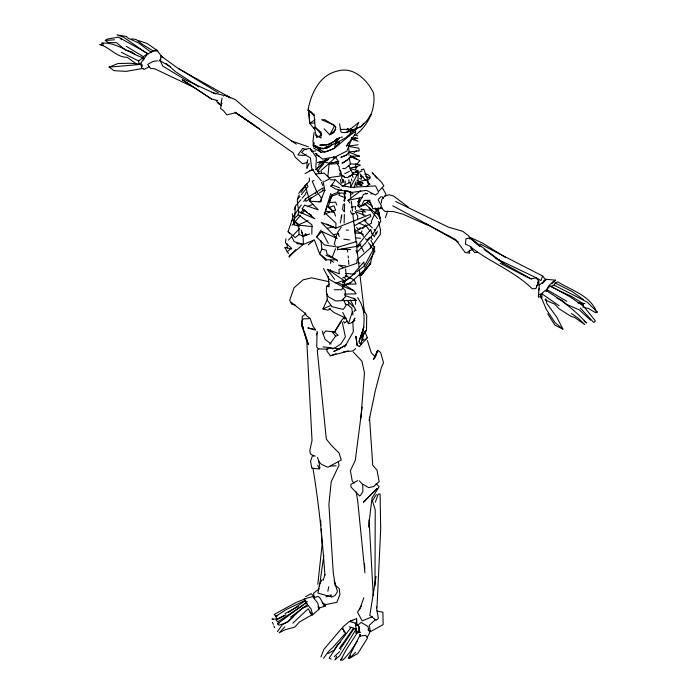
<?xml version="1.0" encoding="UTF-8"?>
<svg xmlns="http://www.w3.org/2000/svg" width="697" height="697" viewBox="0 0 697 697"><rect width="100%" height="100%" fill="white"/><g stroke="black" fill="none" stroke-linecap="round" stroke-linejoin="round"><path stroke-width="1.05" d="M306.959 168.709L306.985 162.959L307.813 159.735M311.838 234.157L311.942 224.8L298.142 214.563C299.989 208.142 294.692 200.597 299.318 194.951M375.003 585.889L375.213 509.812L372.425 500.716L376.371 494.504M330.535 271.717L330.57 269.643M330.674 263.414L330.726 260.295L333.549 262.238M358.04 180.079L358.188 172.708L362.022 170.931M551.919 283.653L555.587 280.185L546.439 279.297L539.269 285.082L538.372 297.183L541.038 296.486M317.074 331.188L316.708 347.028L318.477 348.892L327.668 349.136M344.126 223.066L344.353 214.432M344.431 211.191L344.632 203.629M344.684 201.468L344.963 190.673M345.102 185.271L345.215 180.95M329.672 283.975L326.553 286.362L326.335 291.938L328.078 296.556L335.736 300.973L341.53 300.712L345.329 296.87L345.294 290.675L342.854 287.765M355.453 304.371L355.575 301.191M334.673 279.436L327.233 269.303L339.291 273.825L338.96 269.451L356.768 263.344L357.03 259.842L370.647 247.836L370.76 244.943M583.075 307.394L583.241 303.648L571.026 296.147L551.623 287.112M355.906 633.32L356.054 630.21M376.955 607.967L380.684 529.232L380.109 494.042L378.157 494.121L375.334 502.232M357.535 219.747L357.77 215.939L355.104 211.627L365.132 215.399M312.552 226.595L299.849 225.288L298.752 226.351L294.099 224.809L295.441 206.146L300.808 199.786M319.383 192.938L322.964 190.682L323.181 187.85L316.987 191.71M360.898 418.043L364.479 372.878L361.943 361.246L353.257 351.968M359.669 343.272L361.107 344.24C363.32 327.729 368.042 312.404 357.535 297.558M348.857 155.056L349.119 152.207L359.582 156.285L349.85 156.041M355.331 209.483L355.609 206.46M285.892 238.81L285.517 242.783L291.755 248.411M327.825 176.655L329.184 163.359L334.029 158.611L336.729 157.252M317.806 584.26L322.049 545.159L321.151 528.927M368.53 527.098L372.006 498.102L379.159 486.663L376.005 483.762M381.32 203.097L381.773 199.455L384.831 196.101L389.24 194.751L393.674 196.084L408.32 207.122M295.85 249.517L289.316 256.932L289.551 255.102M362.152 407.065L355.278 460.395L350.391 470.71L352.307 481.357L354.416 483.038M314.112 132.465L312.953 141.221L313.728 145.525L319.827 149.045L322.903 147.973M352.821 620.487L350.303 620.922L356.576 618.683L356.42 625.157M221.489 102.381L220.653 108.593L223.554 110.779L226.847 114.892L235.508 112.775L259.911 128.945M319.479 586.299L323.826 555.396M343.316 204.238L342.575 209.327L344.388 211.888M355.688 232.484L355.906 231.09L371.466 223.214L371.388 221.306L376.955 209.083L378.262 207.959M376.058 576.341L369.811 615.373L376.197 620.269L378.332 618.474L376.336 606.599M334.577 181.229L334.9 179.312L342.375 185.986L352.011 187.293L375.596 185.907L378.114 191.283M354.616 129.625L355.618 131.28L355.156 134.024L346.496 146.204L348.587 142.754M358.537 632.937L359.356 628.041M314.059 143.582L313.728 145.525L323.042 148.844L335.161 143.416L339.605 137.614L329.55 144.384L319.723 145.133L326.562 145.089L334.665 141.23L336.965 138.337M340.667 649.883L341.513 645.126M322.999 180.932L324.819 190.194L321.639 198.392L320.951 201.938L309.756 201.18L305.173 185.184L305.556 187.144M327.851 591.222L328.757 586.769M340.267 223.014L341.739 215.948M369.07 420.613L375.204 391.156L381.416 367.354L383.542 362.893L380.658 352.525L377.696 350.303L373.505 359.312L374.829 357.788M362.527 339.509L363.677 334.072L366.491 330.117L366.718 315.323L362.309 307.15M222.125 98.05L221.054 103.095L222.16 103.269M314.756 129.598L309.721 123.256L308.876 111.572L307.987 110.196C311.01 93.642 319.548 74.806 337.662 71.033C353.318 66.25 367.319 79.867 373.487 92.98C376.075 108.41 368.53 124.615 356.559 134.286M163.081 57.398L161.094 56.039L160.005 60.665L170.173 66.59M345.503 304.284L347.402 304.545L351.811 308.091L352.29 311.96L348.439 323.643L350.513 323.225L354.773 320.681M341.077 217.551L341.826 214.702M336.634 235.211L334.307 243.985L335.292 245.405M321.639 197.286L320.664 200.928L318.747 201.764M314.007 142.58L312.918 145.464L324.61 152.216L334.281 148.426L335.788 142.894L339.666 142.266L334.281 148.426L327.276 151.293L321.117 152.355L313.903 148.191L313.31 143.233M330.726 193.6L324.244 214.85M345.869 193.226L339.631 193.078L338.977 195.273L344.893 197.591M354.111 187.711L355.897 181.751M323.173 580.348L324.985 574.389M361.978 230.785L361.194 233.364L363.686 236.414M338.768 191.954L331.99 194.707L328.365 206.216L334.194 212.402L335.588 216.087M554.237 285.718L555.108 282.999L557.739 281.823C571.122 290.266 588.224 294.674 595.769 309.869M359.051 341.495L363.825 327.032L359.051 341.495L361.107 344.24M538.52 290.64L539.138 288.732M375.805 356.071L377.696 350.303L375.117 356.89M289.83 233.478L288.079 231.7L293.01 216.967L301.331 204.901M385.397 217.717L387.637 211.069M306.192 192.189L305.495 194.228L302.141 198.201M376.302 234.262L377.399 231.116M376.005 232.249L374.42 236.797L371.902 233.512M294.265 209.44L295.441 206.146M359.46 609.858L363.869 597.73M311.054 197.669L309.756 201.18L318.276 209.858L304.659 205.127L302.167 208.734L314.817 218.727L298.534 211.574M336.808 205.04L335.527 202.104L328.949 202.618L331.99 194.707M332.234 257.237L335.536 248.716M360.027 201.921L358.119 201.886L359.608 198.061M356.977 246.355L356.62 241.467L338.263 247.156L337.252 249.726L356.977 246.355L370.778 229.479L372.032 233.634M320.925 656.923L323.948 649.282L341.896 628.163L345.703 632.946L333.218 647.104L328.487 651.529L323.556 658.308M352.09 137.997L346.914 151.022L335.597 156.747L322.624 159.151L315.183 153.349L317.135 154.063M315.488 193.461L316.49 191.109L312.221 181.264L314.007 180.523M328.949 202.618L331.049 197.748M354.529 231.23L355.261 229.531M338.385 162.575L337.618 164.318L339.3 167.045L339.212 169.815L341.33 172.333M315.271 456.082L312.578 455.481L310.513 461.196L311.855 468.384L319.444 468.881L319.906 467.826L318.668 460.726M370.046 200.248L364.183 200.422L361.307 206.181L369.576 200.753L372.86 208.717L379.351 208.734L382.557 207.959M307.246 167.559L309.189 163.307M330.352 308.745L327.912 310.174L322.955 308.928L327.477 299.039M336.642 656.147L334.882 659.954L339.605 655.894L356.097 629.173L354.52 629.016M320.977 240.648L321.848 249.212L319.67 253.856L326.135 260.669M357.178 641.345L350.382 651.547L345.233 657.741L342.628 660.111L340.694 660.007L346.557 649.238L358.075 631.534L360.724 632.336M348.378 658.151L359.469 636.161L365.725 635.316L367.45 638.121L357.831 653.498L349.615 658.177L348.378 658.151L350.46 655.816M370.813 262.865L361.22 275.594L370.813 262.865L359.861 275.559L370.02 264.494L374.533 248.088L373.618 250.153L368.504 242.713M373.514 249.282L374.751 246.799L364.374 265.975L356.864 271.769M545.917 291.337L548.591 285.988L552.791 281.884L555.587 280.185M375.021 250.929L364.914 268.031L364.975 269.338L349.99 283.287L342.654 284.846L337.845 282.755M354.059 319.818L354.956 318.05L352.839 322.119L353.344 331.65L344.649 347.106M358.119 201.886L359.173 199.839M358.188 172.708L350.652 187.136L350.652 182.056L342.183 186.256M364.374 265.975L363.851 262.002L349.938 277.972L342.68 282.721L343.865 280.455L328.182 269.695M347.08 130.043L347.925 128.483M343.673 200.762L345.503 197.408M354.242 311.507L355.235 309.677M367.354 637.041L369.706 632.806L367.868 626.42L361.159 622.386L358.249 624.861L359.521 632.127M322.145 579.59L319.453 584.33L317.989 593.077L330.169 596.623L331.441 594.968M323.094 334.151L325.734 330.936L334.543 331.999L340.476 322.005M355.487 169.301L356.394 167.794M356.089 250.545L356.664 252.889L371.17 236.788L380.85 221.149L379.63 218.318M303.744 236.483L305.443 233.695L306.671 235.037M316.316 334.908L317.44 333.096M361.543 605.702L357.544 612.14L362.135 620.914L372.468 616.671M318.616 165.023L319.392 163.795L326.205 160.789M298.778 193.444L300.494 190.769L309.424 181.046L309.294 177.97M342.332 181.394L343.49 179.573M338.263 247.156L324.445 244.935L316.647 236.936L321.056 230.062M331.955 331.572L334.543 331.999L341.251 321.578M361.691 337.583L366.491 330.117L362.649 334.769M328.479 145.847L326.91 148.217L324.793 148.043M342.183 646.302L353.736 628.938M378.393 191.675L383.855 185.803L381.52 182.205L372.154 172.734L373.461 174.267M301.017 192.416L306.706 183.964L307.978 186.561L301.331 194.611M318.259 349.066L317.266 350.521L326.344 439.145L331.423 445.409L339.099 453.015L341.234 460.055L327.895 467.26L321.674 464.455L319.148 462.076L317.466 457.31M303.7 201.45L305.486 198.863L315.218 192.808M339.334 648.68L353.527 628.267M277.441 631.648L282.233 624.791L288.305 621.158L302.498 608.002M341.234 227.266L337.575 232.467L339.273 236.51M370.647 247.836L380.353 234.314L380.423 229.74L378.602 221.402M329.751 344.266L335.614 336.137L338.167 335.414L334.543 331.999M364.871 331.676L367.345 337.548L359.234 346.636M314.504 128.422L313.833 127.385L315.262 127.368L321.674 134.765L316.699 137.649L314.504 128.422L315.262 127.368L313.938 113.89M350.974 627.518L338.036 644.69L329.15 658.151L331.232 659.127M537.448 282.599L538.737 280.908L536.15 278.042L530.217 278.748L500.106 263.205M378.488 192.738L375.413 195.082L366.535 190.403L351.697 192.433L335.614 189.018L330.84 186.125L333.959 182.048M340.694 660.007L341.983 658.334M362.771 228.538L365.664 224.826M384.805 196.179L386.086 194.533L382.461 187.885M346.688 154.987L341.007 157.261L346.688 154.987L349.11 151.902L348.43 146.422L358.833 148.156L359.216 150.9L349.11 151.902M379.351 208.734L381.512 206.016L378.419 200.344M341.016 321.09L343.996 317.405M365.428 339.892L367.345 337.548M297.34 199.447L299.998 196.223M363.834 123.343L361.151 126.575L345.642 132.63M369.21 116.878L371.222 114.456L366.997 120.555L361.151 126.575L356.611 128.265M317.353 171.244L323.556 163.934M292.052 225.227L300.503 215.373M301.914 213.735L304.023 211.269M381.059 196.528L378.262 199.447M284.899 626.734L279.209 632.824L285.178 629.679L294.674 627.169L299.475 621.959L311.89 614.876L308.24 608.734L292.784 623.223M357.796 247.243L360.959 243.872M316.647 236.936L321.822 231.448L337.104 238.513L321.125 222.369L335.806 228.154L370.22 214.397L370.804 216.479L354.651 225.697L353.257 221.228M542.196 283.67L546.439 279.297M288.445 240.073L291.424 237.015M292.923 235.481L299.632 228.59M360.366 227.562L358.345 229.627L356.681 227.379M546.927 291.52L546.692 289.516L550.273 285.866L569.85 296.678L583.703 306.358L595.412 320.916L593.809 322.528L580.287 308.083M158.838 61.205L160.981 59.027M349.615 658.177L355.636 652.27M369.698 237.416L366.805 240.23L365.559 238.705M291.808 221.019L298.664 214.458M300.189 213.003L303.997 209.353M355.836 272.875L354.459 274.191L345.337 273.451M287.521 622.255L293.733 616.444M334.255 656.661L339.709 651.564M375.805 619.311L369.227 625.418L370.49 631.639L383.141 624.625L382.888 612.184L376.911 611.077M332.513 144.166L329.359 147.076L325.969 146.893M335.666 141.256L339.605 137.614M362.579 340.572L364.122 339.16M542.005 297.541L541.674 293.664L545.507 290.196C560.44 299.335 574.737 309.843 586.43 322.972L584.077 320.995M309.764 612.193L312.604 614.824L319.226 608.943L317.754 603.14L312.7 596.571L304.301 598.932L304.955 601.816M335.788 129.529L329.777 134.835L324.122 128.814M334.281 148.426L349.241 135.828L355.618 131.28M308.152 244.952L313.807 240.125M287.033 251.861L291.085 248.437M325.499 161.373L315.689 169.598L324.811 162.079M347.367 160.049L341.913 163.054L343.49 162.802L350.007 157.836M346.975 136.49L356.672 128.492L354.939 130.304L344.283 132.665L341.016 132.16L339.561 123.787M327.302 160.022L328.967 158.663M350.295 129.259L358.842 122.341L354.939 130.304L350.295 129.259L340.084 129.424M294.099 224.809L293.463 220.052L298.752 226.351L299.048 234.497L295.267 237.564L288.079 231.7M337.566 261.305L336.843 259.85L326.963 259.824L319.67 253.856L314.382 239.951L303.352 244.429L289.028 256.139L289.316 256.932M319.182 588.765L313.589 593.225L314.234 598.165M286.572 622.587L278.974 625.253L277.545 623.832L307.403 601.624M342.68 282.721L350.19 276.927M352.691 274.993L354.364 273.703M349.972 203.062L347.995 200.396L360.724 190.76M365.812 186.909L369.21 184.339L363.747 168.935L361.02 169.841M335.144 144.401L339.108 141.413L349.241 135.828L350.452 133.301L350.434 128.649M340.328 642.547L337.766 644.464L333.837 650.301L328.095 653.542M290.518 617.22L307.403 604.595M121.391 52.31L138.625 60.961L142.929 57.773L143.294 59.829M305.417 314.086L302.219 316.447L302.045 326.562L308.431 344.606L304.537 332.269M347.036 321.134L344.396 323.042L343.656 321.343M135.131 54.54L131.864 51.918L125.66 50.149L116.486 42.648L108.209 42.5L105.282 40.478L107.251 39.076L118.412 37.15L147.895 53.556L143.329 56.64L143.8 59.707M285.831 614.78L277.145 619.11L275.559 616.505L286.153 609.579L305.364 600.309M288.384 612.506L305.966 600.187M354.024 152.495L356.733 150.683M333.671 348.683L340.877 343.987L345.407 336.869L342.288 322.493M303.195 605.205L277.589 621.951L276.134 620.095L284.768 615.46M304.972 604.046L306.741 602.888M307.987 110.196L311.515 112.034L314.016 115.388L308.527 110.204L309.721 123.256L315.096 119.771M306.027 154.342L304.197 155.492L297.898 154.943L302.716 148.409L305.939 149.315M317.588 194.062L305.957 201.389L305.486 198.863M339.544 348.918L346.139 344.849L333.793 351.497L339.544 348.918L330.169 347.855L326.91 349.162L326.945 351.183L330.404 355.784L347.376 351.375L352.473 351.061L355.653 348.666M536.289 286.023L538.99 284.376L538.737 280.908L535.967 288.541L532.238 288.802C514.02 270.715 488.893 261.95 469.273 245.814L468.584 245.544M323.486 268.545L329.184 279.314L342.689 286.842L350.704 282.285M357.683 480.582L350.818 484.415L351.018 487.107L359.582 495.933L360.828 494.975L362.893 491.437L362.658 484.398L359.225 480.817M330.84 186.125L332.6 185.149L339.639 187.833M467.844 251.817L472.287 249.421L470.972 246.738M550.656 286.659L553.801 284.96L587.301 302.193L597.259 312.038L595.656 312.718L588.312 308.405L584.121 307.604M285.195 613.534L298.368 606.46M305.068 173.553L311.907 169.92M305.478 596.71L311.237 593.652L314.695 597.495L317.989 596.475L319.496 597.277L323.817 604.508L325.551 605.92L319.575 607.932L318.032 606.678M149.175 66.773L144.201 69.404L141.683 68.149L140.785 63.183L147.276 54.288L152.896 51.003L156.677 49.87L162.41 57.572M223.31 96.02L224.817 95.228L235.22 99.523L251.722 113.62L296.286 144.157M324.628 181.377L329.986 178.58L324.218 173.152L315.549 173.954L311.681 168.177L310.418 158.001L301.618 152.495L304.119 149.82L310.148 148.226L316.377 157.609L315.88 167.838L319.304 173.631M277.545 623.832L279.453 622.857M344.727 173.736L349.432 171.34M325.969 596.815L328.818 595.412M299.03 224.582L307.969 220.67M322.955 308.928L330.796 305.504M307.238 206.748L312.997 204.256M335.24 143.024L339.108 141.413M330.648 196.798L339.631 193.078M143.225 68.384L126.113 71.373L114.108 70.667L109.107 67.112L117.985 63.523L130.47 63.253L141.726 64.333L142.476 66.363M355.792 166.94L360.436 165.093L356.489 164.074M342.671 277.972L346.47 276.474L345.573 269.059M302.481 608.228L307.377 606.303M543.721 280.412L545.856 279.593L542.475 276.23L540.977 280.621L536.394 277.824L495.462 258.265M343.098 182.457L341.129 183.198L340.424 179.512M330.404 355.784L336.102 353.64M350.486 194.437L353.144 193.487M275.559 616.505L277.476 615.826M325.333 147.903L328.278 146.849M324.785 213.996L329.698 212.271M331.667 211.583L335.606 210.206L333.976 205.798L328.845 207.479M299.048 234.497L303.09 236.248L309.729 233.983M541.325 298.229L540.027 294.291L542.728 293.385M356.472 171.34L358.293 170.739M335.884 283.052L343.865 280.455M370.909 194.001L372.773 193.417M307.36 162.392L302.611 163.83L295.223 157.165L293.21 152.852L235.046 112.191L253.865 124.763M337.409 191.109L341.486 189.889M348.875 176.202L350.879 175.609M359.425 206.46L365.786 204.596L372.451 210.538L359.913 209.126M328.008 159.657L317.614 162.601L322.798 161.626M367.58 193.287L363.503 194.419L359.243 202.452L358.833 204.596L361.438 205.894M365.315 180.018L356.916 182.248L362.998 183.154M367.424 179.46L369.523 178.902M327.215 228.337L333.262 226.856M325.543 148.226L327.642 147.747M309.546 170.634L313.345 169.772M531.724 279.122L503.809 263.658L470.092 237.895L465.962 238.827L465.457 244.194L467.8 245.205M277.589 615.468L275.533 615.93L274.182 614.466L296.312 602.339L304.354 599.185L304.65 600.849M328.914 163.586L337.392 161.73M349.938 157.627L352.699 157.043L356.698 158.872L353.823 158.48M340.65 137.379L342.436 137.004M328.74 163.664L338.899 161.556M347.995 200.396L362.414 197.39M311.681 151.641L315.645 150.848M343.098 351.968L348.204 351.009M351.323 207.262L355.087 206.617M157.444 60.778L152.887 61.502L147.703 64.377L150.395 68.35L154.786 68.837L194.106 87.491L211.6 99.035L217.769 100.612M328.461 177.735L340.31 176.01L339.779 173.326L341.565 174.494M358.232 182.945L361.429 182.483M352.612 213.918L354.538 213.657M348.422 146.056L358.162 144.81M333.628 234.471L338.864 233.852M322.964 190.682L325.124 190.438M356.803 167.193L349.903 167.925L348.718 165.346M352.273 172.525L358.511 171.941M105.282 40.478L114.517 39.799M141.726 64.333L109.107 67.112M328.993 164.222L338.707 163.568M352.394 167.332L356.847 167.036M309.721 123.256L314.094 123.02M584.966 303.552L577.952 303.003M477.576 252.401L474.753 252.549L470.754 248.167M309.032 318.66L303.448 318.86L301.609 321.439L302.045 326.562M344.388 294.117L356.141 293.855L353.701 290.623L345.181 285.186M330.744 465.979L336.198 465.866M342.785 300.616L356.193 300.372M346.914 284.123L356.097 284.062L354.163 279.906L345.703 275.873M334.29 289.743L341.713 289.734L345.886 279.793L344.196 277.345M350.608 249.526L340.833 249.456L347.237 249.23L347.725 251.983M330.369 179.817L334.22 179.852M346.209 230.062L348.378 230.106M277.145 619.11L271.882 618.988L273.433 619.729M340.415 170.146L340.45 173.204L342.497 176.019L344.867 177.386L347.89 177.5L353.318 174.224L350.147 168.674L357.413 170.425M364.653 174.163L367.58 174.311L370.246 176.829M351.427 138.058L357.77 138.389L354.677 137.753M354.843 232.998L360.131 233.303M320.55 147.703L316.307 147.363L315.663 145.673M349.885 163.795L356.698 164.37L359.887 160.676L352.699 157.043M342.654 168.386L345.067 168.613L350.643 164.196L349.023 157.818M355.2 237.747L360.462 238.287M322.92 346.862L329.672 347.568M103.33 44.956L99.741 44.521C109.717 47.108 116.303 57.346 127.15 57.311L136.891 64.22M296.6 243.619L303.352 244.429L303.09 236.248L301.914 232.258M345.878 266.054L338.568 265.13L342.968 267.448M320.603 147.93L316.307 147.363L315.628 145.464M325.177 159.552L327.268 159.84M343.813 239.132L349.519 239.951M310.095 149.925L312.178 150.23M368.068 183.903L370.098 184.2M356.263 210.642L365.533 212.019L361.473 208.865M326.553 286.362L329.097 286.746L328.235 276.509M131.585 38.805L136.107 39.52L142.162 44.199L153.323 51.029L157.862 50.959L147.215 43.51L138.738 40.661M360.941 176.367L363.067 176.707M366.256 177.23L370.508 177.918M316.255 155.475L319.148 155.954M358.04 262.699L360.027 263.118M291.546 248.899L284.637 247.391L288.48 253.473M315.009 329.481L307.821 327.912L315.314 330.064M321.848 249.212L326.179 250.162L327.067 254.248L336.843 259.85L325.908 255.25M354.224 299.675L356.219 300.128M212.054 92.588L222.918 95.193M352.543 173.649L357.605 174.956M295.275 305.059L291.564 304.092L289.708 300.198L294.073 287.748L303.09 279.863L311.55 277.842L329.045 281.71M359.521 627.065L355.287 623.083L349.45 621.436L342.619 627.204L344.161 632.214M103.635 43.684L101.64 43.083C116.425 41.925 129.354 53.294 142.929 57.773M303.352 244.429L294.169 241.659L291.346 235.969M349.232 626.786L356.106 628.877L357.212 632.876M351.21 139.139L358.119 141.256L351.506 137.544M355.322 183.529L361.116 185.472M291.198 140.872L308.248 146.762M345.015 295.519L354.59 298.847M357.744 155.64L359.582 156.285M354.869 134.896L357.727 135.915M357.16 345.494L355.888 336.355L357.16 345.494L359.521 346.339M324.427 161.582L329.184 163.359L321.012 170.504L321.613 173.631M345.764 275.498L347.716 276.221M330.169 347.855L332.878 348.875M346.679 190.516L351.697 192.433M358.458 244.856L360.645 245.692L363.764 251.87M323.112 604.987L325.551 605.92M355.383 171.75L358.284 172.865M556.894 298.229L561.704 300.085L566.748 304.441L579.329 309.869L590.603 320.184M342.968 286.362L353.701 290.623M365.228 193.235L367.066 193.975M358.676 223.066L364.339 225.349M224.817 95.228L228.782 96.918M357.465 182.928L362.353 185.019M357.535 183.259L361.455 184.94M365.725 176.167L369.706 177.927M326.353 223.981L335.806 228.154L335.998 223.223L324.384 212.367M427.156 224.992L402.91 214.153L393.16 211.522L384.962 211.435L380.858 207.488M545.01 299.823L554.742 304.18L558.985 308.754L571.061 316.377L574.633 317.457L584.783 324.558L578.388 318.346L571.313 313.493M469.673 237.146L482.559 243.087L505.839 257.637M215.774 93.964L186.169 80.268L162.732 66.067L160.441 61.127M322.005 602.783L325.83 604.595L336.904 602.295L339.944 594.419L339.239 588.512L335.301 585.349M346.418 318.424L334.055 312.544L329.15 308.457M395.704 201.555L448.258 227.091L462.825 231.36L468.959 236.178L469.856 239.184M545.847 298.734L546.927 303.692L556.502 316.699L562.923 329.123L554.882 325.142L547.746 313.824M359.635 178.415L361.342 179.268M356.881 180.157L363.102 183.276M555.108 282.999L572.333 291.651L583.38 299.544M357.692 231.543L363.451 234.436M364.514 219.973L366.082 220.775M480.041 243.933L542.98 276.178M367.319 201.015L370.996 202.966M392.786 205.824L455.768 239.629L465.126 252.462L469.586 253.142L469.456 250.127M317.135 170.364L319.984 171.898M579.904 303.029L583.633 305.068M426.372 224.051L458.286 241.85M178.476 68.585L230.646 97.937M315.758 134.991L320.977 138.006L321.073 132.212L315.262 127.368M346.531 300.302L348.361 301.357L348.953 304.85M546.692 289.516L566.861 301.339M362.902 484.223L368.643 487.647L373.784 486.497L379.133 481.583L377.016 470.179L372.738 465.221L369.48 417.137M126.166 46.237L143.329 56.64M218.405 92.875L177.116 67.679L161.094 56.039M366.596 202.566L372.581 206.312M353.727 298.116L355.479 299.24M198.776 86.881L175.583 71.73L166.139 63.488M194.106 87.491L182.187 79.658L211.6 99.035M147.912 54.139L123.691 37.246L116.957 34.876L126.427 36.479L128.353 38.318L138.058 42.656L151.807 52.745M313.737 456.082L310.339 453.791L309.79 450.541L312.029 440.556L306.819 341.73L302.585 326.1L303.561 329.184M595.534 310.845L597.259 312.038M541.674 293.664L559.142 305.774M302.167 208.734L307.316 212.341M309.032 213.543L311.611 215.347M484.162 249.526L503.809 263.658M364.287 203.411L365.977 204.622M221.106 105.543L217.908 103.234L216.209 100.473M372.451 210.538L369.044 208.063L377.495 218.51M367.981 629.809L370.49 631.639M373.235 211.121L379.499 215.791M331.119 343.961L325.055 339.343L322.232 331.049M357.422 205.711L359.852 207.601M291.346 302.402L305.8 313.859M562.923 329.123L555.1 322.72L546.23 309.233L540.027 294.291M293.463 220.052L299.849 225.288M470.092 237.895L479.893 246.45L470.344 238.086M363.729 220.165L372.381 227.849M373.958 229.243L375.535 230.637M355.078 183.921L357.256 186.082M375.491 357.03L371.353 352.935L367.397 340.528M217.978 102.232L221.254 105.474M310.67 613.587L311.89 614.876M349.476 302.655L353.379 306.854M359.896 173.806L365.629 180.288M367.772 182.719L369.21 184.339L366.064 179.477M374.777 175.801L376.755 178.101M317.213 147.799L321.117 152.355M315.549 173.954L321.247 180.732M336.355 158.681L338.167 160.894M331.694 331.258L335.614 336.137M343.525 175.679L344.867 177.386M366.23 226.116L370.011 231.047M120.398 38.257L121.496 39.685M344.013 182.022L341.87 179.173L341.565 174.119M315.541 329.733L312.796 325.969L310.113 318.329L306.462 315.706L305.155 313.031M316.49 191.109L321.639 198.392M329.986 594.872L331.484 597.198L335.03 595.473L337.531 591.675L334.203 580.758M318.128 607.157L319.226 608.943M304.301 598.932L307.612 604.813L311.123 609.021L312.604 614.824M350.295 299.963L356.001 310.418M321.822 231.448L328.296 243.401M272.422 622.456L273.398 624.338M342.697 312.378L348.439 323.643M317.623 465.256L319.444 468.881M347.725 128.666L349.031 131.297M382.148 196.606L383.097 198.54M371.022 240.326L374.089 247.113M343.229 298.865L346.087 305.408L343.264 309.407L331.911 306.697L327.39 300.25L326.684 294.082M375.152 207.915L378.811 216.427M273.851 625.897L274.592 627.701M360.637 175.749L361.638 178.362M350.46 210.93L351.593 213.944M371.17 236.788L372.242 239.655M321.544 182.318L322.659 185.376M343.943 194.254L345.215 197.73M351.837 174.215L353.057 177.552M344.867 190.612L345.468 192.372M377.635 208.621L380.039 218.501L378.096 208.211M303.09 236.248L301.217 230.027M350.521 155.788L351.044 157.627M350.147 168.674L350.696 170.652M351.419 178.833L351.959 180.898M378.062 210.024L380.039 218.501M338.298 461.867L339.056 465.23L331.232 481.61L328.888 504.332L333.262 572.742L335.24 585.515M292.304 213.718L293.01 216.967M362.301 210.912L363.207 215.373M138.625 60.961L139.173 64.046M359.879 634.209L360.244 636.283L360.201 634.462M377.94 208.272L379.116 215.565M356.228 491.864L357.709 501.099L364.932 572.864M355.287 623.083L356.106 628.877M355.496 163.821L355.775 165.877M333.758 156.537L334.029 158.611M348.796 179.8L349.171 183.023M350.182 191.64L350.948 198.096M351.323 201.328L352.464 211.017M352.717 213.169L353.727 221.785M354.111 225.009L356.132 242.234M356.507 245.466L359.042 266.995M359.295 269.155L364.357 312.212M312.883 467.765C318.773 503.365 322.493 539.19 324.898 575.234M364.409 563.464L364.862 568.778M348.212 255.93L348.369 258.029M348.535 260.138L348.857 264.346M356.576 618.683L357.003 625.566M369.07 519.857L373.261 595.691M320.672 520.276L320.977 525.686M287.059 243.758L287.269 248.054M344.248 317.231L344.292 319.165M342.654 284.846L342.689 286.842M352.83 311.873L352.874 315.044M358.214 201.433L358.258 205.685M326.884 206.216L325.612 211.226L334.194 212.402L326.884 206.216M335.78 127.107L334.212 132.447L329.777 134.835L334.795 125.373L321.57 119.753L324.802 119.71L332.303 124.232L335.78 127.107M376.868 488.649L363.59 502.101L376.868 488.649"/></g></svg>
